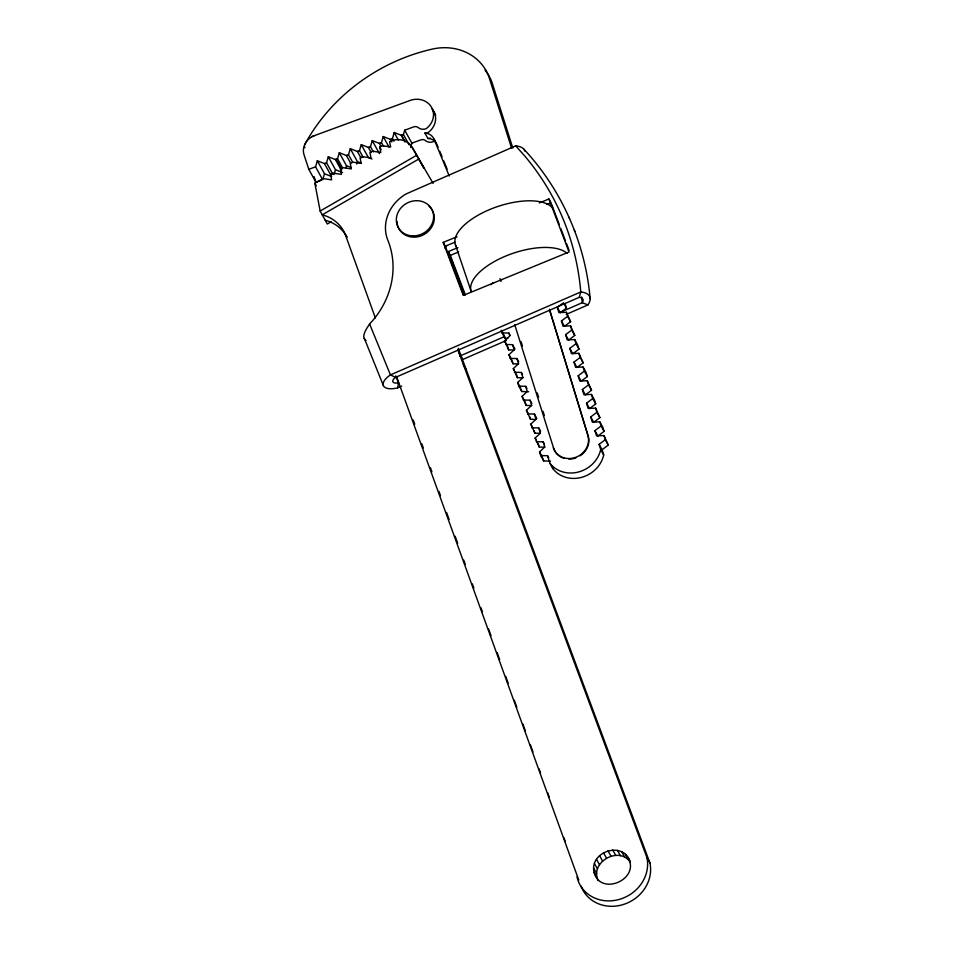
<?xml version="1.0" encoding="UTF-8"?>
<svg xmlns="http://www.w3.org/2000/svg" width="954" height="954" viewBox="0 0 954 954"><rect width="100%" height="100%" fill="white"/><g stroke="black" fill="none" stroke-linecap="round" stroke-linejoin="round"><path stroke-width="1.43" d="M566.187 314.415L587.938 304.934A28.167 12.33 -22.3 0 0 580.771 291.96L390.448 374.898A18.126 7.93 -22.3 0 0 383.556 385.953A18.126 7.93 -22.3 0 0 397.615 387.873L398.522 382.781L395.707 375.9M628.173 857.837C640.313 879.23 600.722 896.665 594.092 872.493C588.988 851.934 622.628 840.51 629.962 861.08M598.17 880.625C589.441 862.44 618.8 845.578 630.248 862.094M587.938 304.934L582.274 302.704A11.973 5.235 -22.3 0 0 579.293 297.302L580.771 291.96A296.968 266.691 -28.9 0 0 524.748 155.991L515.697 145.855L406.046 193.972A39.508 35.477 -28.9 0 0 387.837 240.217A86.242 77.441 -28.9 0 1 373.408 319.757L369.592 323.943A21.31 8.765 -51.7 0 0 367.743 326.876L367.159 327.747A18.162 7.727 -45.2 0 0 363.748 336.905L383.365 385.523M515.673 146.069L515.72 145.89A27.881 12.199 -22.3 0 1 524.998 151.328M322.714 179.805L315.559 166.831L317.324 160.785L324.432 163.563L331.598 176.538L324.491 173.771L317.324 160.785M332.982 174.463L326.542 162.788L328.307 156.754L335.414 159.533L341.15 169.907M323.072 178.601L324.491 173.771M342.546 167.832L337.525 158.746L339.29 152.712L346.397 155.49L350.702 163.277M334.055 174.558L335.474 169.729L328.307 156.754M352.813 162.502L348.508 154.715L350.273 148.681L357.38 151.447L360.97 157.935M345.753 168.107L346.457 165.686L339.29 152.712M363.08 157.16L359.491 150.672L361.268 144.638L368.375 147.417L371.237 152.604M356.736 164.064L357.44 161.655L350.273 148.681M373.348 151.829L370.486 146.642L372.251 140.596L379.358 143.374L380.789 145.974M383.615 146.499L381.469 142.599L383.234 136.565L390.341 139.344L391.772 141.931M393.883 141.156L392.452 138.557L394.217 132.523L401.324 135.301L404.913 141.788M409.171 144.901L403.435 134.526L404.699 130.197L413.702 126.894A4.71 4.233 -28.9 0 1 418.234 127.586A7.99 7.179 -28.9 0 0 426.235 128.647A17.721 15.908 -28.9 0 0 432.806 110.139A18.818 16.898 -28.9 0 0 410.733 100.218L311.827 136.577M410.602 147.5L411.866 143.172L404.699 130.197M490.94 284.65L493.039 282.67M514.17 350.046L508.673 349.891L504.547 340.864L509.806 335.915L508.911 333.077L502.042 332.886L501.279 330.478M518.547 363.927L513.049 363.772L508.923 354.745L514.182 349.796L512.56 344.68L505.692 344.489M522.923 377.808L517.414 377.653L513.3 368.626L518.547 363.677L516.937 358.561L510.068 358.37M528.659 391.724L521.79 391.534L518.809 386.131L517.664 382.506L522.923 377.557L521.301 372.442L514.433 372.251M531.664 405.569L526.167 405.414L522.041 396.387L527.288 391.438L525.678 386.322L518.809 386.131M536.029 419.45L530.531 419.295L526.405 410.268L531.664 405.319L530.054 400.203L523.174 400.012M540.405 433.331L534.908 433.188L530.782 424.148L536.029 419.2L534.419 414.084L527.55 413.893M544.77 447.211L539.272 447.068L535.146 438.041L540.405 433.08L538.795 427.964L531.915 427.774M550.518 461.14L543.649 460.949L540.668 455.535L539.523 451.922L544.782 446.961L543.16 441.845L536.291 441.654M566.378 312.292L567.606 316.299L561.441 320.961L564.422 326.363L570.587 321.713L566.378 312.292L558.877 312.566L557.279 307.343L562.419 303.467M565.173 303.98L566.438 308.094L560.26 312.757L557.279 307.343M574.725 339.6L575.977 343.714L569.812 348.377L572.794 353.779L578.971 349.128L577.707 345.014L574.725 339.6L567.213 339.886L565.627 334.663L571.792 330.012L570.54 325.898L563.027 326.173L561.441 320.961M570.54 325.898L574.773 335.414L568.608 340.077L565.627 334.663M583.097 367.028L584.349 371.13L578.184 375.793L581.165 381.195L587.342 376.544L586.078 372.43L583.097 367.028L575.596 367.302L573.998 362.091L580.163 357.428L578.911 353.314L571.41 353.6L569.812 348.377M578.911 353.314L583.156 362.83L576.979 367.493L573.998 362.091M591.468 394.443L592.732 398.557L586.555 403.208L589.548 408.622L595.713 403.959L594.461 399.845L591.468 394.443L583.967 394.717L582.369 389.506L588.546 384.844L587.282 380.729L579.782 381.016L578.184 375.793M587.282 380.729L591.528 390.246L585.351 394.908L582.369 389.506M599.839 421.859L601.103 425.973L594.926 430.624L597.919 436.038L604.085 431.375L602.833 427.261L599.839 421.859L592.339 422.133L590.741 416.922L596.918 412.259L595.654 408.145L588.153 408.431L586.555 403.208M595.654 408.145L599.899 417.661L593.734 422.324L590.741 416.922M540.668 455.535L547.536 455.726L549.898 463.227L552.879 468.641A28.751 25.818 -28.9 0 0 581.57 477.37A28.751 25.818 -28.9 0 0 603.691 454.963L600.71 449.549L599.112 444.337L605.289 439.675L604.037 435.561L596.524 435.847L594.926 430.624M603.691 454.963L602.105 449.739L608.27 445.089L604.037 435.561M320.162 211.037L416.779 155.204L412.152 147.274A18.126 16.278 -28.9 0 0 401.896 140.023L399.678 139.689A18.078 16.23 -28.9 0 0 392.869 140.345L389.602 141.609L390.651 146.988L382.149 145.688L379.752 147.023L380.813 152.473L372.31 151.161L369.913 152.497L370.987 157.947L362.472 156.647L360.075 157.982L361.149 163.432L352.634 162.12L350.249 163.456L351.31 168.906L342.796 167.606L340.411 168.941L341.472 174.391L332.97 173.091L330.573 174.415L331.646 179.865L323.132 178.565L314.856 183.18L320.162 211.037L327.329 224.011L331.193 221.781M398.522 382.781A7.727 3.387 -22.3 0 1 392.917 381.874A7.727 3.387 -22.3 0 1 395.54 377.379L579.293 297.302M459.768 356.092L504.69 336.512M560.499 312.196L582.274 302.704L581.618 296.932M397.615 387.873L401.694 386.096M462.869 359.431L506.371 340.483M539.332 202.928L548.944 198.981L569.037 251.999L463.274 295.406L443.193 242.388L456.93 236.747M443.193 242.388L445.279 246.168L454.891 242.233M546.916 204.466L551.042 202.773L548.944 198.981M464.741 295.072L448.261 251.582L457.872 247.635M448.261 251.582L450.348 255.362L458.6 251.987M314.462 135.599A15.944 14.322 -28.9 0 0 304.171 155.192L308.798 169.311L315.559 166.831M324.432 163.563L326.542 162.788M335.414 159.533L337.525 158.746M346.397 155.49L348.508 154.715M357.38 151.447L359.491 150.672M368.375 147.417L370.486 146.642M379.358 143.374L381.469 142.599M390.341 139.344L392.452 138.557M401.324 135.301L403.435 134.526M411.866 143.172L420.869 139.868A4.71 4.233 -28.9 0 1 425.401 140.56A7.99 7.179 -28.9 0 0 433.402 141.621A17.721 15.908 -28.9 0 0 434.809 140.465M308.798 169.311L315.953 182.286L321.367 180.306M502.042 332.886L505.024 338.3L507.778 338.372M371.977 159.008L368.423 157.613L361.268 144.638M357.44 161.655L360.994 163.039M346.457 165.686L351.191 167.546M335.474 169.729L342.581 172.507M395.54 377.379L390.448 374.898L369.592 323.943M523.722 149.015C561.799 189.655 585.422 243.306 590.156 298.769M364.845 339.636L364.082 338.455M433.092 183.335L418.866 158.984L322.249 214.817A40.092 36.002 -28.9 0 1 345.062 233.885L346.851 237.129M563.456 302.692L566.438 308.094M567.606 316.299L570.587 321.713M571.792 330.012L574.773 335.414M575.977 343.714L578.971 349.128M580.163 357.428L583.156 362.83M584.349 371.13L587.342 376.544M588.546 384.844L591.528 390.246M592.732 398.557L595.713 403.959M432.806 110.139L435.668 115.327M596.918 412.259L599.899 417.661M601.103 425.973L604.085 431.375M605.289 439.675L608.27 445.089M431.661 108.386A18.818 16.898 -28.9 0 1 434.893 113.92A17.721 15.908 -28.9 0 1 428.322 132.439A7.99 7.179 -28.9 0 1 424.912 133.059A11.52 10.351 -28.9 0 1 433.975 139.069L436.372 143.386M599.112 444.337L602.105 449.739M424.912 133.059L427.905 138.473A11.52 10.351 -28.9 0 1 435.525 142.086M416.779 155.204L423.946 168.178L412.152 147.274M401.431 135.265L405.009 141.752M508.911 333.077L510.104 335.248M512.56 344.68L514.957 348.997M394.217 132.523L398.522 140.31M501.494 330.346L503.283 333.59M516.937 358.561L518.726 361.804M504.547 340.864L506.347 344.108M521.301 372.442L522.506 374.6M508.923 354.745L511.904 360.159M525.678 386.322L526.87 388.481M513.3 368.626L514.492 370.796M530.054 400.203L531.843 403.447M383.234 136.565L388.97 146.94M517.664 382.506L520.645 387.92M534.419 414.084L536.804 418.412M522.041 396.387L525.022 401.801M538.795 427.964L540.584 431.208M526.405 410.268L528.194 413.511M543.16 441.845L544.352 444.004M379.752 147.023L381.183 149.611M530.782 424.148L531.974 426.319M547.536 455.726L548.729 457.896M372.251 140.596L379.418 153.582M535.146 438.041L536.351 440.199M539.523 451.922L542.504 457.324M458.898 352.598L461.879 358M463.346 364.559L466.339 369.973M336.118 159.27L341.842 169.657M314.856 183.18L316.287 185.768M457.86 349.82L646.919 857.527L649.912 862.941A36.514 32.794 -28.9 0 1 624.214 904.225A36.514 32.794 -28.9 0 1 581.141 886.254M625.43 854.39L628.412 859.792M621.758 851.827L624.739 857.229M617.429 850.3L620.41 855.714M612.718 849.942L615.7 855.344M607.96 850.741L610.942 856.155M603.465 852.673L606.458 858.087M599.565 855.595L602.546 861.009M596.5 859.315L599.482 864.718M594.485 863.561L597.466 868.963M593.662 868.057L596.655 873.47M594.092 872.493L597.073 877.907M396.602 376.782L578.78 880.125M436.968 144.471L438.089 147.202M439.794 151.304L442.048 156.778M443.741 160.88L447.14 169.085M433.975 139.069L449.239 175.989M569.085 217.357L569.586 218.585M574.344 230.105L574.833 231.321M551.555 204.132L559.282 224.524M560.821 228.59L565.46 240.825M566.485 243.544L569.061 250.342M450.348 255.362L465.29 294.786M445.279 246.168L463.823 295.108M458.254 348.27L649.912 862.941M413.225 420.01L414.74 424.208M421.811 443.825L423.337 448.022M430.409 467.639L431.923 471.836M438.995 491.453L440.509 495.651M446.579 512.465L449.107 519.465M455.165 536.279L457.693 543.279M463.751 560.093L465.266 564.291M472.349 583.908L473.864 588.105M480.935 607.722L482.45 611.919M488.52 628.734L491.036 635.734M497.106 652.548L499.634 659.548M505.692 676.362L508.22 683.362M514.289 700.176L516.818 707.176M522.875 723.991L525.404 730.991M530.46 745.002L532.976 752.002M539.046 768.817L540.56 773.014M547.632 792.631L549.146 796.828M563.802 837.457L565.317 841.666M345.062 233.885L375.375 317.944M455.416 244.737L471.157 291.387A52.279 22.705 -18.6 0 1 507.671 255.267A52.279 22.705 -18.6 0 1 567.165 253.394M314.104 176.645L315.953 182.286M512.787 147.989L491.835 81.949A52.864 47.473 -28.9 0 0 485.026 70.071M511.594 148.204L488.842 76.547A52.864 47.473 -28.9 0 0 432.365 49.083A177.933 159.795 -28.9 0 0 305.864 142.504A11.221 10.077 -28.9 0 0 305.077 144.71M521.122 341.723L522.47 345.98M537.245 392.893L538.581 397.162M543.064 411.377L544.4 415.634M500.087 278.568L500.981 281.406M514.707 324.598L553.654 448.273A18.376 16.504 -28.9 0 0 564.315 458.385M552.092 466.136L552.879 468.641M503.891 334.675L505.024 338.3M507.54 346.266L508.673 349.891M512.286 361.363L513.049 363.772M516.281 374.04L517.414 377.653M521.027 389.125L521.79 391.534M525.404 403.005L526.167 405.414M529.768 416.886L530.531 419.295M534.145 430.767L534.908 433.188M538.139 443.443L539.272 447.068M542.886 458.528L543.649 460.949M549.468 309.239L588.201 436.073A18.376 16.504 -28.9 0 1 580.115 455.833M549.599 310.133L587.902 435.537A18.376 16.504 -28.9 0 1 575.524 457.395A18.376 16.504 -28.9 0 1 553.356 447.736M366.026 340.399A18.162 7.727 -45.2 0 1 365.573 340.208M429.002 206.147A19.092 17.148 -28.9 0 1 422.861 235.113A19.092 17.148 -28.9 0 1 397.007 221.495M304.803 147.727A11.221 10.077 -28.9 0 1 304.791 146.976M436.085 142.826A11.52 10.351 -28.9 0 1 436.562 143.625M430.481 138.127A7.99 7.179 -28.9 0 1 427.905 138.473M600.71 449.549A28.751 25.818 -28.9 0 1 578.589 471.968A28.751 25.818 -28.9 0 1 549.898 463.227M575.822 457.944A18.376 16.504 -28.9 0 1 568.846 459.065M456.131 246.37A52.279 22.705 -18.6 0 1 491.93 208.628A52.279 22.705 -18.6 0 1 552.748 208.151M446.591 245.905A32.007 28.751 -28.9 0 1 444.755 247.957M325.242 220.231A40.092 36.002 -28.9 0 1 346.946 237.033M646.919 857.527A36.514 32.794 -28.9 0 1 619.051 899.479A36.514 32.794 -28.9 0 1 576.991 876.881M412.605 235.9A19.092 17.148 -28.9 0 0 432.174 210.047A19.092 17.148 -28.9 0 0 400.12 208.95A19.092 17.148 -28.9 0 0 412.605 235.9"/></g></svg>
